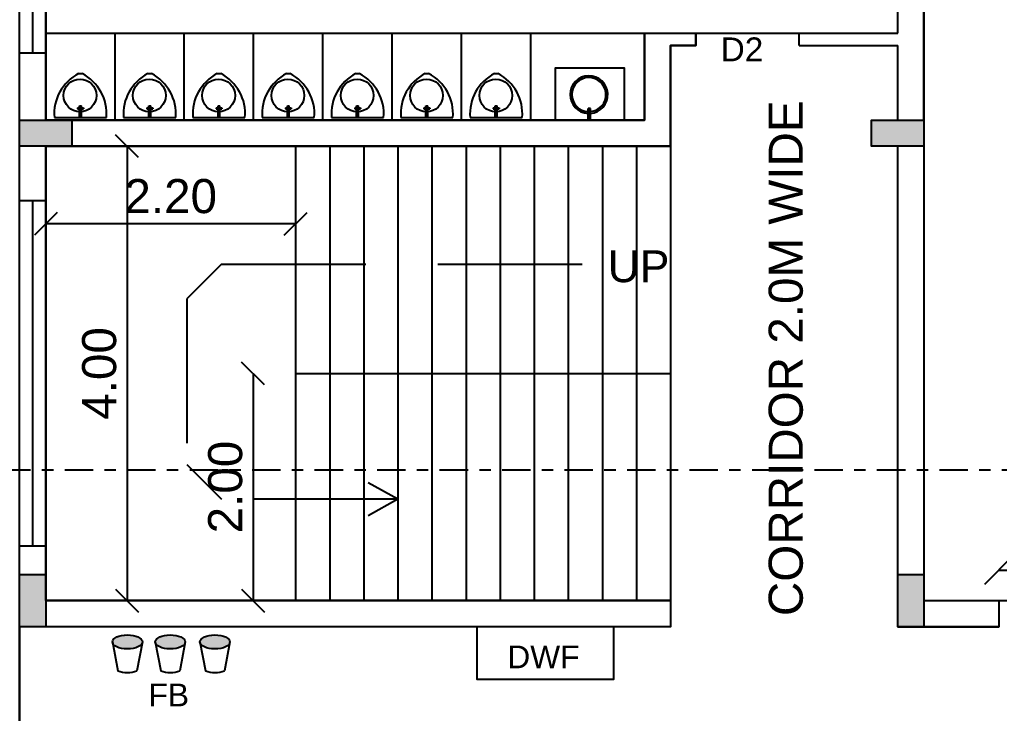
# Model space of a CAD drawing. Header units: metres. Extents: x -7227 to 737, y -45 to 4679.
# Drawn here: x 577.62 to 586.24, y 5.82 to 11.92 of the extents above; entities that cross this region are included whole.
import ezdxf

# ---------------------------------------------------------------- set-up
doc = ezdxf.new("R2010")
doc.units = ezdxf.units.M
doc.header["$LTSCALE"] = 0.2
doc.header["$MEASUREMENT"] = 0
doc.linetypes.add('CENTER', pattern=[2, 1.25, -0.25, 0.25, -0.25])
doc.linetypes.add('HIDDEN', pattern=[9.525, 6.35, -3.175])
for name, color, linetype in [('BLK_1_FLR_0_BLT_UP_AREA', 26, 'Continuous'), ('BLK_1_FLR_0_CARPET_AREA', 10, 'Continuous'), ('BLK_1_FLR_0_DRINKING_WATER', 26, 'Continuous'), ('BLK_1_FLR_0_EXIT_WIDTH_DOOR', 1, 'Continuous'), ('BLK_1_FLR_0_REGULAR_ROOM_1', 117, 'Continuous'), ('BLK_1_FLR_0_URINAL', 235, 'Continuous')]:
    doc.layers.add(name, color=color, linetype=linetype)
doc.layers.add('line', color=7, linetype='Continuous', lineweight=25)
doc.styles.get("Standard").update_dxf_attribs({"font": 'arial.ttf', "height": 0.3})
doc.styles.add('style 1', font='arialbd.ttf', dxfattribs={"height": 0.25})
doc.styles.add('style2', font='arial.ttf', dxfattribs={"height": 60})
doc.dimstyles.new('11', dxfattribs={"dimtxt": 0.25, "dimasz": 0.25, "dimexe": 0.18, "dimexo": 0.0625, "dimgap": 0.09, "dimtad": 0, "dimzin": 0, "dimdsep": 46, "dimtxsty": 'style 1', "dimblk": 'OBLIQUE', "dimcen": 0, "dimse1": 1, "dimse2": 1, "dimadec": 0, "dimazin": 0, "dimtfac": 1, "dimtdec": 4, "dimtofl": 0, "dimtmove": 0, "dimatfit": 3, "dimfxl": 0, "dimtolj": 1, "dimtzin": 0, "dimarcsym": 0})
doc.dimstyles.new('DCR', dxfattribs={"dimtxt": 0.3, "dimasz": 0.2, "dimexe": 0.025, "dimexo": 0, "dimgap": 0.09, "dimtad": 1, "dimzin": 0, "dimdsep": 46, "dimtxsty": 'Standard', "dimblk": 'OBLIQUE', "dimcen": 0.09, "dimadec": 0, "dimazin": 0, "dimtfac": 1, "dimtofl": 0, "dimtmove": 0, "dimatfit": 3, "dimfxl": 0, "dimtolj": 1, "dimtzin": 0, "dimarcsym": 0})

# ---------------------------------------------------------------- blocks, each defined once
blk = doc.blocks.new('_OBLIQUE')
at = {"layer": 'line', "color": 0, "linetype": 'ByBlock', "lineweight": -2}
blk.add_line((-0.5, -0.5), (0.5, 0.5), dxfattribs=at)
blk = doc.blocks.new('*D122')
at = {"color": 0, "linetype": 'HIDDEN', "lineweight": -2}
for p, q in [((574.2272, 14.6617), (574.0222, 14.6617)), ((574.2272, -5.0274), (574.0222, -5.0274))]:
    blk.add_line(p, q, dxfattribs=at)
at = {"color": 0, "lineweight": -2}
blk.add_line((574.0472, -5.0274), (574.0472, 14.6617), dxfattribs=at)
at = {"layer": 'Defpoints', "color": 0}
for p in [(574.0472, 14.6617), (577.6165, 14.6617), (577.6165, -5.0274)]:
    blk.add_point(p, dxfattribs=at)
at = {"color": 0, "lineweight": -2, "xscale": 0.2, "yscale": 0.2, "zscale": 0.2}
for p, rotation in [((574.0472, 14.6617), 90), ((574.0472, -5.0274), 270)]:
    blk.add_blockref('_OBLIQUE', p, dxfattribs=dict(at, rotation=rotation))
at = {"color": 0, "insert": (573.8041, 4.8171), "char_height": 0.3, "attachment_point": 5, "rotation": 90}
blk.add_mtext('\\A1;19.69', dxfattribs=at)
blk = doc.blocks.new('*D223')
at = {"color": 0, "lineweight": -2}
blk.add_line((576.1221, 11.0382), (576.1221, 13.0217), dxfattribs=at)
at = {"layer": 'Defpoints', "color": 0}
for p in [(576.1221, 13.0217), (577.8465, 13.0217), (577.8465, 11.0382)]:
    blk.add_point(p, dxfattribs=at)
at = {"color": 0, "lineweight": -2, "xscale": 0.2, "yscale": 0.2, "zscale": 0.2}
for p, rotation in [((576.1221, 13.0217), 90), ((576.1221, 11.0382), 270)]:
    blk.add_blockref('_OBLIQUE', p, dxfattribs=dict(at, rotation=rotation))
at = {"color": 0, "insert": (575.879, 12.0299), "char_height": 0.3, "attachment_point": 5, "rotation": 90}
blk.add_mtext('\\A1;1.98', dxfattribs=at)
blk = doc.blocks.new('*D224')
at = {"color": 0, "lineweight": -2}
blk.add_line((576.1221, 10.8082), (576.1221, 6.8082), dxfattribs=at)
at = {"layer": 'Defpoints', "color": 0}
for p in [(577.8465, 10.8082), (576.1221, 6.8082), (577.8465, 6.8082)]:
    blk.add_point(p, dxfattribs=at)
at = {"color": 0, "lineweight": -2, "xscale": 0.2, "yscale": 0.2, "zscale": 0.2}
for p, rotation in [((576.1221, 10.8082), 90), ((576.1221, 6.8082), 270)]:
    blk.add_blockref('_OBLIQUE', p, dxfattribs=dict(at, rotation=rotation))
at = {"color": 0, "insert": (575.879, 8.8082), "char_height": 0.3, "attachment_point": 5, "rotation": 90}
blk.add_mtext('\\A1;4.00', dxfattribs=at)
blk = doc.blocks.new('*D164')
at = {"color": 0, "lineweight": -2}
blk.add_line((578.5619, 10.8082), (578.5619, 6.8082), dxfattribs=at)
at = {"layer": 'Defpoints', "color": 0}
for p in [(577.8465, 10.8082), (577.8465, 6.8082), (578.5619, 6.8082)]:
    blk.add_point(p, dxfattribs=at)
at = {"color": 0, "lineweight": -2, "xscale": 0.2, "yscale": 0.2, "zscale": 0.2}
for p, rotation in [((578.5619, 10.8082), 90), ((578.5619, 6.8082), 270)]:
    blk.add_blockref('_OBLIQUE', p, dxfattribs=dict(at, rotation=rotation))
at = {"color": 0, "insert": (578.3187, 8.8082), "char_height": 0.3, "attachment_point": 5, "rotation": 90}
blk.add_mtext('\\A1;4.00', dxfattribs=at)
blk = doc.blocks.new('*D237')
at = {"color": 0, "lineweight": -2}
blk.add_line((580.0465, 10.124), (577.8465, 10.124), dxfattribs=at)
at = {"layer": 'Defpoints', "color": 0}
for p in [(577.8465, 10.8082), (580.0465, 10.8082), (577.8465, 10.124)]:
    blk.add_point(p, dxfattribs=at)
at = {"color": 0, "lineweight": -2, "xscale": 0.2, "yscale": 0.2, "zscale": 0.2, "rotation": 180}
blk.add_blockref('_OBLIQUE', (577.8465, 10.124), dxfattribs=at)
at = {"color": 0, "lineweight": -2, "xscale": 0.2, "yscale": 0.2, "zscale": 0.2}
blk.add_blockref('_OBLIQUE', (580.0465, 10.124), dxfattribs=at)
at = {"color": 0, "insert": (578.9465, 10.3672), "char_height": 0.3, "attachment_point": 5}
blk.add_mtext('\\A1;2.20', dxfattribs=at)
blk = doc.blocks.new('*D238')
at = {"color": 0, "lineweight": -2}
blk.add_line((579.6711, 8.8082), (579.6711, 6.8082), dxfattribs=at)
at = {"layer": 'Defpoints', "color": 0}
for p in [(580.0465, 8.8082), (579.6711, 6.8082), (580.0465, 6.8082)]:
    blk.add_point(p, dxfattribs=at)
at = {"color": 0, "lineweight": -2, "xscale": 0.2, "yscale": 0.2, "zscale": 0.2}
for p, rotation in [((579.6711, 8.8082), 90), ((579.6711, 6.8082), 270)]:
    blk.add_blockref('_OBLIQUE', p, dxfattribs=dict(at, rotation=rotation))
at = {"color": 0, "insert": (579.428, 7.8082), "char_height": 0.3, "attachment_point": 5, "rotation": 90}
blk.add_mtext('\\A1;2.00', dxfattribs=at)
blk = doc.blocks.new('*D304')
at = {"layer": 'BLK_1_FLR_0_EXIT_WIDTH_DOOR', "color": 2, "lineweight": -2}
for p, q in [((586.2353, 7.0767), (586.4376, 7.0767)), ((587.4546, 7.0767), (587.2522, 7.0767))]:
    blk.add_line(p, q, dxfattribs=at)
at = {"layer": 'Defpoints', "color": 0}
for p in [(587.4546, 7.0767), (586.2353, 6.8082), (587.4546, 6.8082)]:
    blk.add_point(p, dxfattribs=at)
at = {"layer": 'BLK_1_FLR_0_EXIT_WIDTH_DOOR', "color": 2, "lineweight": -2, "xscale": 0.25, "yscale": 0.25, "zscale": 0.25, "rotation": 180}
blk.add_blockref('_OBLIQUE', (586.2353, 7.0767), dxfattribs=at)
at = {"layer": 'BLK_1_FLR_0_EXIT_WIDTH_DOOR', "color": 2, "lineweight": -2, "xscale": 0.25, "yscale": 0.25, "zscale": 0.25}
blk.add_blockref('_OBLIQUE', (587.4546, 7.0767), dxfattribs=at)
at = {"layer": 'BLK_1_FLR_0_EXIT_WIDTH_DOOR', "color": 2, "lineweight": 20, "insert": (586.8449, 7.0767), "char_height": 0.25, "attachment_point": 5, "style": 'style 1'}
blk.add_mtext('\\A1;1.22', dxfattribs=at)

msp = doc.modelspace()

# ---------------------------------------------------------------- hatches: boundary and pattern name
h = msp.add_hatch(color=256)
h.dxf.hatch_style = 1
h.paths.add_polyline_path([(577.8465, 14.6647), (577.6165, 14.6647), (577.6165, 14.2047), (577.8465, 14.2047)])
h.paths.add_polyline_path([(585.5765, 14.6647), (585.3465, 14.6647), (585.3465, 14.2047), (585.5765, 14.2047)])
h.paths.add_polyline_path([(577.8465, 7.0382), (577.6165, 7.0382), (577.6165, 6.5782), (577.8465, 6.5782)])
h.paths.add_polyline_path([(585.3465, 6.5782), (585.5765, 6.5782), (585.5765, 7.0382), (585.3465, 7.0382)])
h.paths.add_polyline_path([(594.7165, 14.2047), (594.9465, 14.2047), (594.9465, 14.6647), (594.7165, 14.6647)])
h.paths.add_polyline_path([(594.9465, 7.0382), (594.7165, 7.0382), (594.7165, 6.5782), (594.9465, 6.5782)])
h.paths.add_polyline_path([(604.2397, 14.6647), (604.0097, 14.6647), (604.0097, 14.2047), (604.2397, 14.2047)])
h.paths.add_polyline_path([(604.5147, 14.6647), (604.2847, 14.6647), (604.2847, 14.2047), (604.5147, 14.2047)])
h.paths.add_polyline_path([(604.2847, 6.5782), (604.5147, 6.5782), (604.5147, 7.0382), (604.2847, 7.0382)])
h.paths.add_polyline_path([(604.0097, 6.5782), (604.2397, 6.5782), (604.2397, 7.0382), (604.0097, 7.0382)])
h.paths.add_polyline_path([(609.8755, 14.6647), (609.6455, 14.6647), (609.6455, 14.2047), (609.8755, 14.2047)])
h.paths.add_polyline_path([(609.8755, 7.0382), (609.6455, 7.0382), (609.6455, 6.5782), (609.8755, 6.5782)])
h.paths.add_polyline_path([(614.4905, 7.0382), (614.2605, 7.0382), (614.2605, 6.5782), (614.4905, 6.5782)])
h.paths.add_polyline_path([(614.4905, 14.6647), (614.2605, 14.6647), (614.2605, 14.2047), (614.4905, 14.2047)])
h.paths.add_polyline_path([(618.8755, 14.2047), (619.1055, 14.2047), (619.1055, 14.6647), (618.8755, 14.6647)])
h.paths.add_polyline_path([(618.8755, 6.5782), (619.1055, 6.5782), (619.1055, 7.0382), (618.8755, 7.0382)])
h.paths.add_polyline_path([(628.1055, 6.5782), (628.3355, 6.5782), (628.3355, 7.0382), (628.1055, 7.0382)])
h.paths.add_polyline_path([(623.4905, 6.5782), (623.7205, 6.5782), (623.7205, 7.0382), (623.4905, 7.0382)])
h.paths.add_polyline_path([(628.3355, 14.6647), (628.1055, 14.6647), (628.1055, 14.2047), (628.3355, 14.2047)])
h.paths.add_polyline_path([(623.7205, 14.6647), (623.4905, 14.6647), (623.4905, 14.2047), (623.7205, 14.2047)])
h.paths.add_polyline_path([(628.1055, 4.1182), (628.3355, 4.1182), (628.3355, 4.5782), (628.1055, 4.5782)])
h.paths.add_polyline_path([(619.1055, -4.5674), (618.8755, -4.5674), (618.8755, -5.0274), (619.1055, -5.0274)])
h.paths.add_polyline_path([(619.1055, 4.5782), (618.8755, 4.5782), (618.8755, 4.1182), (619.1055, 4.1182)])
h.paths.add_polyline_path([(609.8755, 4.5782), (609.6455, 4.5782), (609.6455, 4.1182), (609.8755, 4.1182)])
h.paths.add_polyline_path([(609.8755, -4.5674), (609.6455, -4.5674), (609.6455, -5.0274), (609.8755, -5.0274)])
h.paths.add_polyline_path([(594.7165, 4.1182), (594.9465, 4.1182), (594.9465, 4.5782), (594.7165, 4.5782)])
h.paths.add_polyline_path([(594.7165, -5.0274), (594.9465, -5.0274), (594.9465, -4.5674), (594.7165, -4.5674)])
h.paths.add_polyline_path([(585.5765, -4.5674), (585.3465, -4.5674), (585.3465, -5.0274), (585.5765, -5.0274)])
h.paths.add_polyline_path([(585.3465, 4.1182), (585.5765, 4.1182), (585.5765, 4.5782), (585.3465, 4.5782)])
h.paths.add_polyline_path([(577.8465, 4.5782), (577.6165, 4.5782), (577.6165, 4.1182), (577.8465, 4.1182)])
h.paths.add_polyline_path([(577.8465, -4.5674), (577.6165, -4.5674), (577.6165, -5.0274), (577.8465, -5.0274)])
h = msp.add_hatch(color=256)
h.dxf.hatch_style = 1
h.paths.add_polyline_path([(578.1603, 11.1374), (578.1779, 11.1374), (578.1779, 11.1475), (578.1603, 11.1475), (578.1603, 11.1648), (578.1434, 11.1648), (578.1434, 11.1475), (578.1259, 11.1475), (578.1259, 11.1374), (578.1434, 11.1374), (578.1434, 11.1107, 0.029301), (578.1603, 11.1111)])
h.paths.add_polyline_path([(578.1603, 11.1111, -0.029301), (578.1434, 11.1107), (578.1434, 11.0606), (578.1603, 11.0606)])
h = msp.add_hatch(color=256)
h.dxf.hatch_style = 1
h.paths.add_polyline_path([(578.7703, 11.1374), (578.7879, 11.1374), (578.7879, 11.1475), (578.7703, 11.1475), (578.7703, 11.1648), (578.7534, 11.1648), (578.7534, 11.1475), (578.7359, 11.1475), (578.7359, 11.1374), (578.7534, 11.1374), (578.7534, 11.1107, 0.029301), (578.7703, 11.1111)])
h.paths.add_polyline_path([(578.7703, 11.1111, -0.029301), (578.7534, 11.1107), (578.7534, 11.0606), (578.7703, 11.0606)])
h = msp.add_hatch(color=256)
h.dxf.hatch_style = 1
h.paths.add_polyline_path([(579.3803, 11.1374), (579.3979, 11.1374), (579.3979, 11.1475), (579.3803, 11.1475), (579.3803, 11.1648), (579.3634, 11.1648), (579.3634, 11.1475), (579.3459, 11.1475), (579.3459, 11.1374), (579.3634, 11.1374), (579.3634, 11.1107, 0.029301), (579.3803, 11.1111)])
h.paths.add_polyline_path([(579.3803, 11.1111, -0.029301), (579.3634, 11.1107), (579.3634, 11.0606), (579.3803, 11.0606)])
h = msp.add_hatch(color=256)
h.dxf.hatch_style = 1
h.paths.add_polyline_path([(579.9903, 11.1374), (580.0079, 11.1374), (580.0079, 11.1475), (579.9903, 11.1475), (579.9903, 11.1648), (579.9734, 11.1648), (579.9734, 11.1475), (579.9559, 11.1475), (579.9559, 11.1374), (579.9734, 11.1374), (579.9734, 11.1107, 0.029301), (579.9903, 11.1111)])
h.paths.add_polyline_path([(579.9903, 11.1111, -0.029301), (579.9734, 11.1107), (579.9734, 11.0606), (579.9903, 11.0606)])
h = msp.add_hatch(color=256)
h.dxf.hatch_style = 1
h.paths.add_polyline_path([(580.6003, 11.1374), (580.6179, 11.1374), (580.6179, 11.1475), (580.6003, 11.1475), (580.6003, 11.1648), (580.5834, 11.1648), (580.5834, 11.1475), (580.5659, 11.1475), (580.5659, 11.1374), (580.5834, 11.1374), (580.5834, 11.1107, 0.029301), (580.6003, 11.1111)])
h.paths.add_polyline_path([(580.6003, 11.1111, -0.029301), (580.5834, 11.1107), (580.5834, 11.0606), (580.6003, 11.0606)])
h = msp.add_hatch(color=256)
h.dxf.hatch_style = 1
h.paths.add_polyline_path([(581.2103, 11.1374), (581.2279, 11.1374), (581.2279, 11.1475), (581.2103, 11.1475), (581.2103, 11.1648), (581.1934, 11.1648), (581.1934, 11.1475), (581.1759, 11.1475), (581.1759, 11.1374), (581.1934, 11.1374), (581.1934, 11.1107, 0.029301), (581.2103, 11.1111)])
h.paths.add_polyline_path([(581.2103, 11.1111, -0.029301), (581.1934, 11.1107), (581.1934, 11.0606), (581.2103, 11.0606)])
h = msp.add_hatch(color=256)
h.dxf.hatch_style = 1
h.paths.add_polyline_path([(581.8203, 11.1374), (581.8379, 11.1374), (581.8379, 11.1475), (581.8203, 11.1475), (581.8203, 11.1648), (581.8034, 11.1648), (581.8034, 11.1475), (581.7859, 11.1475), (581.7859, 11.1374), (581.8034, 11.1374), (581.8034, 11.1107, 0.029301), (581.8203, 11.1111)])
h.paths.add_polyline_path([(581.8203, 11.1111, -0.029301), (581.8034, 11.1107), (581.8034, 11.0606), (581.8203, 11.0606)])
h = msp.add_hatch(color=256)
h.dxf.hatch_style = 1
h.paths.add_polyline_path([(582.6206, 11.0382), (582.642, 11.0382), (582.642, 11.1407), (582.6206, 11.1407)])
h = msp.add_hatch(color=256)
h.dxf.hatch_style = 1
h.paths.add_polyline_path([(578.0765, 11.0382), (578.0765, 10.8082), (577.6165, 10.8082), (577.6165, 11.0382)])
h = msp.add_hatch(color=256)
h.dxf.hatch_style = 1
h.paths.add_polyline_path([(585.5765, 11.0382), (585.5765, 10.8082), (585.1165, 10.8082), (585.1165, 11.0382)])
at = {"ltscale": 0.04}
h = msp.add_hatch(color=256, dxfattribs=at)
h.dxf.hatch_style = 1
edge = h.paths.add_edge_path()
edge.add_ellipse((578.5651, 6.4447), major_axis=(0.1318, 0), ratio=0.469596, start_angle=0, end_angle=180)
edge.add_line((578.4333, 6.4447), (578.4354, 6.4336))
edge.add_ellipse((578.5651, 6.4447), major_axis=(0.1318, 0), ratio=0.469596, start_angle=190.3873, end_angle=349.6127)
edge.add_line((578.6947, 6.4336), (578.6969, 6.4447))
edge = h.paths.add_edge_path()
edge.add_ellipse((578.9429, 6.4447), major_axis=(0.1318, 0), ratio=0.469596, start_angle=0, end_angle=180)
edge.add_line((578.8111, 6.4447), (578.8132, 6.4336))
edge.add_ellipse((578.9429, 6.4447), major_axis=(0.1318, 0), ratio=0.469596, start_angle=190.3873, end_angle=349.6127)
edge.add_line((579.0726, 6.4336), (579.0747, 6.4447))
edge = h.paths.add_edge_path()
edge.add_ellipse((579.3362, 6.4447), major_axis=(0.1318, 0), ratio=0.469596, start_angle=0, end_angle=180)
edge.add_line((579.2044, 6.4447), (579.2066, 6.4336))
edge.add_ellipse((579.3362, 6.4447), major_axis=(0.1318, 0), ratio=0.469596, start_angle=190.3873, end_angle=349.6127)
edge.add_line((579.4659, 6.4336), (579.4681, 6.4447))

# ---------------------------------------------------------------- linework, layer by layer
for p, q in [((577.6165, -5.0274), (577.6165, 14.6617)), ((585.5765, 14.4317), (585.5765, 6.8082)), ((577.7315, 13.4562), (577.7315, 11.6292)), ((577.8465, 11.0382), (577.8465, 13.0217)), ((585.3465, 11.8047), (585.3465, 13.0217)), ((577.8465, 11.8047), (583.1165, 11.8047)), ((578.4565, 11.0382), (578.4565, 11.8047)), ((579.0665, 11.0382), (579.0665, 11.8047)), ((579.6765, 11.0382), (579.6765, 11.8047)), ((580.2865, 11.0382), (580.2865, 11.8047)), ((580.8965, 11.0382), (580.8965, 11.8047)), ((581.5065, 11.0382), (581.5065, 11.8047)), ((582.1165, 11.0382), (582.1165, 11.8047)), ((583.1165, 11.0382), (583.1165, 11.8047)), ((583.1165, 11.8047), (585.3465, 11.8047)), ((583.5692, 11.6947), (583.5692, 11.8047)), ((584.4792, 11.6947), (584.4792, 11.8047)), ((583.3465, 10.8082), (583.3465, 11.6947)), ((583.3465, 11.6947), (583.5692, 11.6947)), ((584.4792, 11.6947), (585.3465, 11.6947)), ((585.3465, 11.0382), (585.3465, 11.6947)), ((577.6165, 11.6292), (577.8465, 11.6292)), ((578.1363, 11.4479), (578.1666, 11.4479)), ((578.7463, 11.4479), (578.7766, 11.4479)), ((579.3563, 11.4479), (579.3866, 11.4479)), ((579.9663, 11.4479), (579.9966, 11.4479)), ((580.5763, 11.4479), (580.6066, 11.4479)), ((581.1863, 11.4479), (581.2166, 11.4479)), ((581.7963, 11.4479), (581.8266, 11.4479)), ((578.1259, 11.1475), (578.1434, 11.1475)), ((578.1259, 11.1475), (578.1259, 11.1374)), ((578.1259, 11.1374), (578.1434, 11.1374)), ((578.1434, 11.1475), (578.1434, 11.1648)), ((578.1434, 11.1648), (578.1603, 11.1648)), ((578.1434, 11.0606), (578.1434, 11.1374)), ((578.1603, 11.1475), (578.1603, 11.1648)), ((578.1603, 11.1475), (578.1779, 11.1475)), ((578.1603, 11.0606), (578.1603, 11.1374)), ((578.1603, 11.1374), (578.1779, 11.1374)), ((578.1779, 11.1475), (578.1779, 11.1374)), ((578.7359, 11.1475), (578.7534, 11.1475)), ((578.7359, 11.1475), (578.7359, 11.1374)), ((578.7359, 11.1374), (578.7534, 11.1374)), ((578.7534, 11.1475), (578.7534, 11.1648)), ((578.7534, 11.1648), (578.7703, 11.1648)), ((578.7534, 11.0606), (578.7534, 11.1374)), ((578.7703, 11.1475), (578.7703, 11.1648)), ((578.7703, 11.1475), (578.7879, 11.1475)), ((578.7703, 11.0606), (578.7703, 11.1374)), ((578.7703, 11.1374), (578.7879, 11.1374)), ((578.7879, 11.1475), (578.7879, 11.1374)), ((579.3459, 11.1475), (579.3634, 11.1475)), ((579.3459, 11.1475), (579.3459, 11.1374)), ((579.3459, 11.1374), (579.3634, 11.1374)), ((579.3634, 11.1475), (579.3634, 11.1648)), ((579.3634, 11.1648), (579.3803, 11.1648)), ((579.3634, 11.0606), (579.3634, 11.1374)), ((579.3803, 11.1475), (579.3803, 11.1648)), ((579.3803, 11.1475), (579.3979, 11.1475)), ((579.3803, 11.0606), (579.3803, 11.1374)), ((579.3803, 11.1374), (579.3979, 11.1374)), ((579.3979, 11.1475), (579.3979, 11.1374)), ((579.9559, 11.1475), (579.9734, 11.1475)), ((579.9559, 11.1475), (579.9559, 11.1374)), ((579.9559, 11.1374), (579.9734, 11.1374)), ((579.9734, 11.1475), (579.9734, 11.1648)), ((579.9734, 11.1648), (579.9903, 11.1648)), ((579.9734, 11.0606), (579.9734, 11.1374)), ((579.9903, 11.1475), (579.9903, 11.1648)), ((579.9903, 11.1475), (580.0079, 11.1475)), ((579.9903, 11.0606), (579.9903, 11.1374)), ((579.9903, 11.1374), (580.0079, 11.1374)), ((580.0079, 11.1475), (580.0079, 11.1374)), ((580.5659, 11.1475), (580.5834, 11.1475)), ((580.5659, 11.1475), (580.5659, 11.1374)), ((580.5659, 11.1374), (580.5834, 11.1374)), ((580.5834, 11.1475), (580.5834, 11.1648)), ((580.5834, 11.1648), (580.6003, 11.1648)), ((580.5834, 11.0606), (580.5834, 11.1374)), ((580.6003, 11.1475), (580.6003, 11.1648)), ((580.6003, 11.1475), (580.6179, 11.1475)), ((580.6003, 11.0606), (580.6003, 11.1374)), ((580.6003, 11.1374), (580.6179, 11.1374)), ((580.6179, 11.1475), (580.6179, 11.1374)), ((581.1759, 11.1475), (581.1934, 11.1475)), ((581.1759, 11.1475), (581.1759, 11.1374)), ((581.1759, 11.1374), (581.1934, 11.1374)), ((581.1934, 11.1475), (581.1934, 11.1648)), ((581.1934, 11.1648), (581.2103, 11.1648)), ((581.1934, 11.0606), (581.1934, 11.1374)), ((581.2103, 11.1475), (581.2103, 11.1648)), ((581.2103, 11.1475), (581.2279, 11.1475)), ((581.2103, 11.0606), (581.2103, 11.1374)), ((581.2103, 11.1374), (581.2279, 11.1374)), ((581.2279, 11.1475), (581.2279, 11.1374)), ((581.7859, 11.1475), (581.8034, 11.1475)), ((581.7859, 11.1475), (581.7859, 11.1374)), ((581.7859, 11.1374), (581.8034, 11.1374)), ((581.8034, 11.1475), (581.8034, 11.1648)), ((581.8034, 11.1648), (581.8203, 11.1648)), ((581.8034, 11.0606), (581.8034, 11.1374)), ((581.8203, 11.1475), (581.8203, 11.1648)), ((581.8203, 11.1475), (581.8379, 11.1475)), ((581.8203, 11.0606), (581.8203, 11.1374)), ((581.8203, 11.1374), (581.8379, 11.1374)), ((581.8379, 11.1475), (581.8379, 11.1374)), ((582.6206, 11.0382), (582.6206, 11.1407)), ((582.642, 11.1407), (582.6206, 11.1407)), ((582.642, 11.0382), (582.642, 11.1407)), ((577.9225, 11.0606), (578.3805, 11.0606)), ((578.5325, 11.0606), (578.9905, 11.0606)), ((579.1425, 11.0606), (579.6005, 11.0606)), ((579.7525, 11.0606), (580.2105, 11.0606)), ((580.3625, 11.0606), (580.8205, 11.0606)), ((580.9725, 11.0606), (581.4305, 11.0606)), ((581.5825, 11.0606), (582.0405, 11.0606)), ((577.8465, 11.0382), (583.1165, 11.0382)), ((577.8465, 6.8082), (577.8465, 10.8082)), ((577.8465, 6.8082), (577.8465, 10.8082)), ((577.8465, 10.8082), (583.3465, 10.8082)), ((580.0465, 10.8082), (580.0465, 6.8082)), ((580.3465, 10.8082), (580.3465, 6.8082)), ((580.6465, 10.8082), (580.6465, 6.8082)), ((580.9465, 10.8082), (580.9465, 6.8082)), ((581.2465, 10.8082), (581.2465, 6.8082)), ((581.5465, 10.8082), (581.5465, 6.8082)), ((581.8465, 10.8082), (581.8465, 6.8082)), ((582.1465, 10.8082), (582.1465, 6.8082)), ((582.4465, 10.8082), (582.4465, 6.8082)), ((582.7465, 10.8082), (582.7465, 6.8082)), ((583.0465, 10.8082), (583.0465, 6.8082)), ((583.3465, 10.8082), (583.3465, 6.5782)), ((585.3465, 6.5782), (585.3465, 10.8082)), ((577.8465, 10.3282), (577.6165, 10.3282)), ((577.7315, 10.3282), (577.7315, 7.2882)), ((580.0465, 8.8082), (583.3465, 8.8082)), ((580.9465, 7.7007), (580.6845, 7.8452)), ((580.9465, 7.7007), (580.6845, 7.5562)), ((577.8465, 7.2882), (577.6165, 7.2882)), ((583.3465, 6.8082), (577.8465, 6.8082)), ((585.5765, 6.8082), (586.2346, 6.8082)), ((586.2346, 6.8082), (586.2346, 6.5782)), ((583.3465, 6.5782), (577.6165, 6.5782)), ((583.3465, 6.5782), (580.0465, 6.5782)), ((585.3465, 6.5782), (586.2346, 6.5782)), ((578.4333, 6.4447), (578.4823, 6.1916)), ((578.6969, 6.4447), (578.6479, 6.1916)), ((578.8111, 6.4447), (578.8601, 6.1916)), ((579.0747, 6.4447), (579.0257, 6.1916)), ((579.2044, 6.4447), (579.2534, 6.1916)), ((579.4681, 6.4447), (579.4191, 6.1916))]:
    msp.add_line(p, q)
at = {"linetype": 'HIDDEN'}
for p, q in [((579.3928, 9.7697), (579.088, 9.4649)), ((579.3928, 9.7697), (582.7465, 9.7697)), ((579.088, 9.4649), (579.088, 8.0055)), ((579.088, 8.0055), (579.3928, 7.7007)), ((580.9465, 7.7007), (579.3928, 7.7007))]:
    msp.add_line(p, q, dxfattribs=at)
at = {"linetype": 'CENTER'}
msp.add_line((573.0635, 7.9608), (633.2499, 7.9608), dxfattribs=at)
for points in [[(628.3355, 14.6617), (628.3355, -5.0274), (609.6455, -5.0274), (609.6455, 4.3482), (594.9465, 4.3482), (594.9465, -5.0274), (577.6165, -5.0274), (577.6165, 14.6617), (628.3355, 14.6617)], [(582.9412, 11.0382), (582.9412, 11.4962), (582.3304, 11.4962), (582.3304, 11.0382)], [(578.0765, 11.0382), (578.0765, 10.8082), (577.6165, 10.8082), (577.6165, 11.0382)], [(585.5765, 11.0382), (585.5765, 10.8082), (585.1165, 10.8082), (585.1165, 11.0382)], [(577.8465, 6.5782), (577.6165, 6.5782), (577.6165, 7.0382), (577.8465, 7.0382)], [(585.5765, 6.5782), (585.3465, 6.5782), (585.3465, 7.0382), (585.5765, 7.0382)]]:
    msp.add_lwpolyline(points, close=True)
for centre in [(578.1482, 11.2551), (578.7582, 11.2551), (579.3682, 11.2551), (579.9782, 11.2551), (580.5882, 11.2551), (581.1982, 11.2551), (581.8082, 11.2551)]:
    msp.add_circle(centre, 0.1445)
for centre, radius, start, end in [((578.3182, 11.0948), 0.3972, 117.24642, 184.93515), ((577.9848, 11.0948), 0.3972, 355.06485, 62.75358), ((578.9282, 11.0948), 0.3972, 117.24642, 184.93515), ((578.5948, 11.0948), 0.3972, 355.06485, 62.75358), ((579.5382, 11.0948), 0.3972, 117.24642, 184.93515), ((579.2048, 11.0948), 0.3972, 355.06485, 62.75358), ((580.1482, 11.0948), 0.3972, 117.24642, 184.93515), ((579.8148, 11.0948), 0.3972, 355.06485, 62.75358), ((580.7582, 11.0948), 0.3972, 117.24642, 184.93515), ((580.4248, 11.0948), 0.3972, 355.06485, 62.75358), ((581.3682, 11.0948), 0.3972, 117.24642, 184.93515), ((581.0348, 11.0948), 0.3972, 355.06485, 62.75358), ((581.9782, 11.0948), 0.3972, 117.24642, 184.93515), ((581.6448, 11.0948), 0.3972, 355.06485, 62.75358), ((582.6279, 11.2626), 0.166, 274.86221, 267.46314), ((582.6279, 11.2626), 0.15, 275.38274, 267.19211), ((578.5651, 6.3825), 0.2081, 246.54595, 293.45405), ((578.9429, 6.3825), 0.2081, 246.54595, 293.45405), ((579.3362, 6.3825), 0.2081, 246.54595, 293.45405)]:
    msp.add_arc(centre, radius, start, end)
for centre in [(578.5651, 6.4447), (578.9429, 6.4447), (579.3362, 6.4447)]:
    msp.add_ellipse(centre, major_axis=(0.1318, 0), ratio=0.469596)
at = {"layer": 'BLK_1_FLR_0_BLT_UP_AREA', "color": 27}
msp.add_lwpolyline([(628.3355, 14.6617), (628.3355, -5.0274), (609.6455, -5.0274), (609.6455, 4.3482), (594.9465, 4.3482), (594.9465, -5.0274), (577.6165, -5.0274), (577.6165, 14.6617), (628.3355, 14.6617)], close=True, dxfattribs=at)
at = {"layer": 'BLK_1_FLR_0_CARPET_AREA', "color": 27}
for points in [[(577.8465, 14.2017), (577.8465, 11.0382), (578.0765, 11.0382), (583.1165, 11.0382), (583.1165, 11.8047), (583.5692, 11.8047), (583.5692, 11.6947), (583.3465, 11.6947), (583.3465, 10.8082), (577.8465, 10.8082), (577.8465, 6.8082), (583.3465, 6.8082), (583.3465, 6.5782), (577.6165, 6.5782), (577.6165, 4.5782)], [(585.5765, 14.2017), (585.5765, 6.8082), (586.2346, 6.8082), (586.2346, 6.5782), (585.3465, 6.5782), (585.3465, 7.0382), (585.3465, 10.8082), (585.1165, 10.8082), (585.1165, 11.0382), (585.5765, 11.0382), (585.5765, 14.2017)]]:
    msp.add_lwpolyline(points, dxfattribs=at)
at = {"layer": 'BLK_1_FLR_0_DRINKING_WATER', "color": 7}
msp.add_lwpolyline([(582.8482, 6.5782), (581.6413, 6.5782), (581.6413, 6.1179), (582.8482, 6.1179)], close=True, dxfattribs=at)
at = {"layer": 'BLK_1_FLR_0_REGULAR_ROOM_1', "color": 3, "linetype": 'Continuous'}
msp.add_lwpolyline([(594.7165, 14.4317), (585.5765, 14.4317), (585.5765, 6.8082), (594.7165, 6.8082)], close=True, dxfattribs=at)
at = {"layer": 'BLK_1_FLR_0_URINAL', "color": 235}
msp.add_lwpolyline([(577.8465, 11.0382), (577.8465, 11.8047), (583.1165, 11.8047), (583.1165, 11.0382)], close=True, dxfattribs=at)

# ---------------------------------------------------------------- texts
at = {"color": 1}
msp.add_text('CORRIDOR 2.0M WIDE', height=0.3, rotation=90, dxfattribs=at).set_placement((584.51, 6.672))
at = {"style": 'style2'}
for s, insert, char_height, attachment_point in [('D2', (584.1627, 11.7659), 0.21, 3), ('UP', (582.7931, 9.6076), 0.28, 7), ('DWF', (582.5455, 6.4133), 0.2, 3), ('FB', (579.1078, 6.078), 0.2, 3)]:
    msp.add_mtext_dynamic_manual_height_columns(s, width=5.662971, gutter_width=7.6206, heights=[0], dxfattribs=dict(at, insert=insert, char_height=char_height, attachment_point=attachment_point))

# ---------------------------------------------------------------- dimensions: what is measured, and where the dimension line sits
at = {"color": 1}
dim = msp.add_linear_dim(base=(574.0472, 14.6617), p1=(577.6165, -5.0274), p2=(577.6165, 14.6617), angle=90, dimstyle='DCR', override={"dimfxl": 0.18, "dimarcsym": 2}, dxfattribs=at)
dim.commit()
dim.dimension.update_dxf_attribs({"geometry": '*D122', "text_midpoint": (573.8041, 4.8171)})
for p1, p2, distance, picture, middle in [((577.8465, 11.0382), (577.8465, 13.0217), 1.7244, '*D223', (575.879, 12.0299)), ((577.8465, 10.8082), (577.8465, 6.8082), -1.7244, '*D224', (575.879, 8.8082))]:
    dim = msp.add_aligned_dim(p1=p1, p2=p2, distance=distance, dimstyle='DCR', override={"dimse1": 1, "dimse2": 1, "dimfxl": 1.25, "dimarcsym": 2})
    dim.commit()
    dim.dimension.update_dxf_attribs({"geometry": picture, "text_midpoint": middle})
for base, p1, p2, picture, middle in [((578.5619, 6.8082), (577.8465, 10.8082), (577.8465, 6.8082), '*D164', (578.3187, 8.8082)), ((579.6711, 6.8082), (580.0465, 8.8082), (580.0465, 6.8082), '*D238', (579.428, 7.8082))]:
    dim = msp.add_linear_dim(base=base, p1=p1, p2=p2, angle=90, dimstyle='DCR', override={"dimse1": 1, "dimse2": 1, "dimfxl": 1.25, "dimarcsym": 2})
    dim.commit()
    dim.dimension.update_dxf_attribs({"geometry": picture, "text_midpoint": middle})
dim = msp.add_linear_dim(base=(577.8465, 10.124), p1=(580.0465, 10.8082), p2=(577.8465, 10.8082), dimstyle='DCR', override={"dimse1": 1, "dimse2": 1, "dimfxl": 1.25, "dimarcsym": 2})
dim.commit()
dim.dimension.update_dxf_attribs({"geometry": '*D237', "text_midpoint": (578.9465, 10.3672)})
at = {"layer": 'BLK_1_FLR_0_EXIT_WIDTH_DOOR', "color": 2, "lineweight": 20}
dim = msp.add_linear_dim(base=(587.4546, 7.0767), p1=(586.2353, 6.8082), p2=(587.4546, 6.8082), dimstyle='11', override={"dimclrd": 2, "dimclrt": 2, "dimfxlon": 1}, dxfattribs=at)
dim.commit()
dim.dimension.update_dxf_attribs({"geometry": '*D304', "text_midpoint": (586.8449, 7.0767)})

doc.saveas('drawing.dxf')
